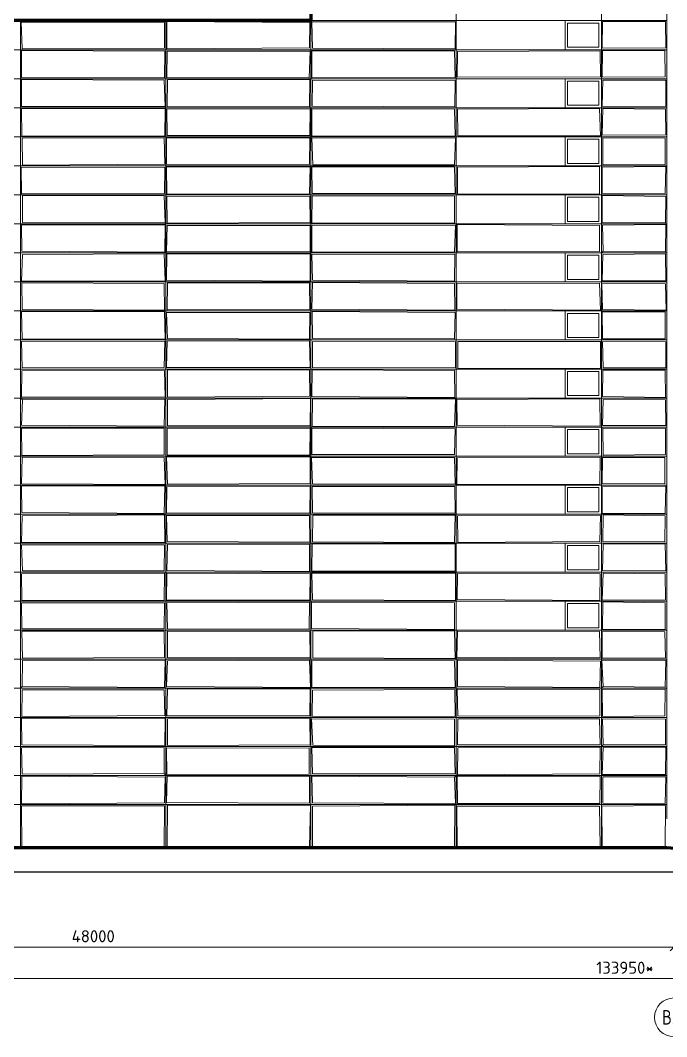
# Model space of a CAD drawing. Extents: x -50000 to 1632000, y -47600 to 308800.
# Drawn here: x 1357787 to 1384500, y 213200 to 255213 of the extents above; entities that cross this region are included whole.
import ezdxf
from ezdxf.enums import TextEntityAlignment as Align

# ---------------------------------------------------------------- set-up
doc = ezdxf.new("R2010")
doc.units = 0
doc.header["$MEASUREMENT"] = 0
doc.layers.get('Defpoints').update_dxf_attribs({"color": 6})
doc.layers.add('1', color=7, linetype='Continuous')
doc.styles.get("Standard").update_dxf_attribs({"font": 'isocpeur.ttf'})
doc.dimstyles.get("Standard").update_dxf_attribs({"dimscale": 200, "dimtxt": 2.5, "dimasz": 1.5, "dimexe": 1.5, "dimexo": 5, "dimgap": 1, "dimtad": 1, "dimtoh": 1, "dimdec": 0, "dimrnd": 10, "dimzin": 0, "dimtxsty": 'Standard', "dimblk": 'OBLIQUE', "dimcen": 1, "dimdle": 1.5, "dimclrd": 256, "dimclre": 256, "dimclrt": 256, "dimadec": 0, "dimazin": 0, "dimtfac": 1, "dimtdec": 0, "dimtix": 1, "dimtmove": 0, "dimatfit": 3, "dimldrblk": 'NONE', "dimfxl": 1, "dimtolj": 1, "dimtzin": 0, "dimlwd": 18, "dimlwe": 18, "dimarcsym": 1})

# ---------------------------------------------------------------- blocks, each defined once
blk = doc.blocks.new('_Oblique')
at = {"color": 0, "linetype": 'ByBlock', "lineweight": -2}
blk.add_line((-0.5, -0.5), (0.5, 0.5), dxfattribs=at)
blk = doc.blocks.new('*D38')
at = {"layer": '1', "linetype": 'Continuous', "lineweight": 18, "transparency": 16777216}
blk.add_line((1315500, 215600), (1450050, 215600), dxfattribs=at)
at = {"layer": 'Defpoints', "color": 0, "linetype": 'Continuous', "transparency": 16777216}
for p in [(1315800, 220000), (1449750, 220000), (1449750, 215600)]:
    blk.add_point(p, dxfattribs=at)
at = {"layer": '1', "linetype": 'Continuous', "lineweight": 18, "transparency": 16777216, "xscale": 300, "yscale": 300, "zscale": 300, "rotation": 180}
blk.add_blockref('_Oblique', (1315800, 215600), dxfattribs=at)
at = {"layer": '1', "linetype": 'Continuous', "lineweight": 18, "transparency": 16777216, "xscale": 300, "yscale": 300, "zscale": 300}
blk.add_blockref('_Oblique', (1449750, 215600), dxfattribs=at)
at = {"layer": '1', "linetype": 'Continuous', "lineweight": 18, "transparency": 16777216, "insert": (1382775, 216050), "char_height": 500, "attachment_point": 5}
blk.add_mtext('\\A1;133950*', dxfattribs=at)
blk = doc.blocks.new('_None')
blk = doc.blocks.new('*D36')
at = {"layer": '1', "linetype": 'Continuous', "lineweight": 18, "transparency": 16777216}
blk.add_line((1384500, 216900), (1450050, 216900), dxfattribs=at)
at = {"layer": 'Defpoints', "color": 0, "linetype": 'Continuous', "transparency": 16777216}
for p in [(1384800, 220000), (1449750, 220000), (1449750, 216900)]:
    blk.add_point(p, dxfattribs=at)
at = {"layer": '1', "linetype": 'Continuous', "lineweight": 18, "transparency": 16777216, "xscale": 300, "yscale": 300, "zscale": 300, "rotation": 180}
blk.add_blockref('_Oblique', (1384800, 216900), dxfattribs=at)
at = {"layer": '1', "linetype": 'Continuous', "lineweight": 18, "transparency": 16777216, "xscale": 300, "yscale": 300, "zscale": 300}
blk.add_blockref('_Oblique', (1449750, 216900), dxfattribs=at)
at = {"layer": '1', "linetype": 'Continuous', "lineweight": 18, "transparency": 16777216, "insert": (1417275, 217350), "char_height": 500, "attachment_point": 5}
blk.add_mtext('\\A1;64950*', dxfattribs=at)
blk = doc.blocks.new('*D39')
at = {"layer": '1', "linetype": 'Continuous', "lineweight": 18, "transparency": 16777216}
blk.add_line((1336500, 216900), (1385100, 216900), dxfattribs=at)
at = {"layer": 'Defpoints', "color": 0, "linetype": 'Continuous', "transparency": 16777216}
for p in [(1336800, 220000), (1384800, 220000), (1384800, 216900)]:
    blk.add_point(p, dxfattribs=at)
at = {"layer": '1', "linetype": 'Continuous', "lineweight": 18, "transparency": 16777216, "xscale": 300, "yscale": 300, "zscale": 300, "rotation": 180}
blk.add_blockref('_Oblique', (1336800, 216900), dxfattribs=at)
at = {"layer": '1', "linetype": 'Continuous', "lineweight": 18, "transparency": 16777216, "xscale": 300, "yscale": 300, "zscale": 300}
blk.add_blockref('_Oblique', (1384800, 216900), dxfattribs=at)
at = {"layer": '1', "linetype": 'Continuous', "lineweight": 18, "transparency": 16777216, "insert": (1360800, 217350), "char_height": 500, "attachment_point": 5}
blk.add_mtext('\\A1;48000', dxfattribs=at)

msp = doc.modelspace()

# ---------------------------------------------------------------- linework, layer by layer
at = {"layer": '1', "color": 8, "linetype": 'Continuous', "lineweight": 13}
for p, q in [((1375800, 276200), (1375800, 221000)), ((1384500, 222200), (1384500, 258800)), ((1381800, 256400), (1381800, 255200)), ((1357800, 255200), (1357800, 221000)), ((1363800, 221000), (1363800, 255200)), ((1369800, 221000), (1369800, 255200)), ((1380300, 255200), (1369800, 255200)), ((1384500, 255200), (1381800, 255200)), ((1380300, 254000), (1315800, 254000)), ((1384500, 254000), (1381800, 254000)), ((1381800, 254000), (1381800, 252800)), ((1380300, 252800), (1315800, 252800)), ((1384500, 252800), (1381800, 252800)), ((1380300, 251600), (1315800, 251600)), ((1384500, 251600), (1381800, 251600)), ((1381800, 251600), (1381800, 250400)), ((1380300, 250400), (1315800, 250400)), ((1384500, 250400), (1381800, 250400)), ((1380300, 249200), (1315800, 249200)), ((1384500, 249200), (1381800, 249200)), ((1381800, 249200), (1381800, 248000)), ((1380300, 248000), (1315800, 248000)), ((1384500, 248000), (1381800, 248000)), ((1380300, 246800), (1315800, 246800)), ((1384500, 246800), (1381800, 246800)), ((1381800, 246800), (1381800, 245600)), ((1315800, 245600), (1380300, 245600)), ((1384500, 245600), (1381800, 245600)), ((1380300, 244400), (1315800, 244400)), ((1384500, 244400), (1381800, 244400)), ((1381800, 244400), (1381800, 243200)), ((1380300, 243200), (1315800, 243200)), ((1384500, 243200), (1381800, 243200)), ((1380300, 242000), (1315800, 242000)), ((1384500, 242000), (1381800, 242000)), ((1381800, 242000), (1381800, 240800)), ((1380300, 240800), (1315800, 240800)), ((1384500, 240800), (1381800, 240800)), ((1380300, 239600), (1315800, 239600)), ((1384500, 239600), (1381800, 239600)), ((1381800, 239600), (1381800, 238400)), ((1380300, 238400), (1315800, 238400)), ((1384500, 238400), (1381800, 238400)), ((1380300, 237200), (1315800, 237200)), ((1381800, 237200), (1381800, 236000)), ((1381800, 237200), (1384500, 237200)), ((1380300, 236000), (1315800, 236000)), ((1384500, 236000), (1381800, 236000)), ((1380300, 234800), (1315800, 234800)), ((1381800, 233600), (1381800, 234800)), ((1384500, 234800), (1381800, 234800)), ((1380300, 233600), (1315800, 233600)), ((1384500, 233600), (1381800, 233600)), ((1380300, 232400), (1315800, 232400)), ((1381800, 231200), (1381800, 232400)), ((1384500, 232400), (1381800, 232400)), ((1380300, 231200), (1315800, 231200)), ((1384500, 231200), (1381800, 231200)), ((1380300, 230000), (1315800, 230000)), ((1381800, 221000), (1381800, 230000)), ((1384500, 230000), (1381800, 230000)), ((1384500, 228800), (1315800, 228800)), ((1384500, 227600), (1330800, 227600)), ((1384500, 226400), (1330800, 226400)), ((1384500, 225200), (1330800, 225200)), ((1384500, 224000), (1330800, 224000)), ((1384500, 222800), (1330800, 222800)), ((1315800, 221000), (1381800, 221000))]:
    msp.add_line(p, q, dxfattribs=at)
at = {"layer": '1', "color": 8, "linetype": 'Continuous', "lineweight": 9}
for p, q in [((1357827.9, 255143.3), (1363746.9, 255127.2)), ((1357861.1, 254032.6), (1357827.9, 255143.3)), ((1363739.7, 254064.3), (1363746.9, 255127.2)), ((1363838.6, 255159.8), (1369756.9, 255126.9)), ((1363841.6, 254034.4), (1363838.6, 255159.8)), ((1369731.7, 254071.2), (1369756.9, 255126.9)), ((1369828.8, 255149.5), (1375766.7, 255150.2)), ((1369860.8, 254056.9), (1369828.8, 255149.5)), ((1375757.9, 254035.6), (1375766.7, 255150.2)), ((1381831.3, 254060.2), (1381844.3, 255160.4)), ((1381844.3, 255160.4), (1384447.3, 255168.7)), ((1384463.2, 254074.1), (1384447.3, 255168.7)), ((1357839.2, 253972.4), (1363762.4, 253936.9)), ((1357841.2, 252850), (1357839.2, 253972.4)), ((1357861.1, 254032.6), (1363739.7, 254064.3)), ((1363742, 252841.9), (1363762.4, 253936.9)), ((1363841.6, 254034.4), (1369731.7, 254071.2)), ((1363848.9, 252850.8), (1363862.3, 253933.5)), ((1363862.3, 253933.5), (1369765.8, 253937.8)), ((1369725.5, 252830.8), (1369765.8, 253937.8)), ((1369832.7, 253946.6), (1375731.3, 253946.5)), ((1369839.5, 252835.7), (1369832.7, 253946.6)), ((1369860.8, 254056.9), (1375757.9, 254035.6)), ((1375757.1, 252848.6), (1375731.3, 253946.5)), ((1375840.5, 252869.2), (1375856.9, 253928.6)), ((1375856.9, 253928.6), (1381756.6, 253949.7)), ((1381771.2, 252871.7), (1381756.6, 253949.7)), ((1381831.3, 254060.2), (1384463.2, 254074.1)), ((1381832.7, 252868.4), (1381854, 253961.2)), ((1381854, 253961.2), (1384429.6, 253971.1)), ((1384437.6, 252871.2), (1384429.6, 253971.1)), ((1357834.8, 251656.6), (1357842.2, 252762.8)), ((1357841.2, 252850), (1363742, 252841.9)), ((1357842.2, 252762.8), (1363731.6, 252740.3)), ((1363771.4, 251644.9), (1363731.6, 252740.3)), ((1363848.9, 252850.8), (1369725.5, 252830.8)), ((1363858.6, 251653.6), (1363873.9, 252759.2)), ((1363873.9, 252759.2), (1369754.9, 252767.9)), ((1369740.7, 251637.8), (1369754.9, 252767.9)), ((1369839.5, 252835.7), (1375757.1, 252848.6)), ((1369844.7, 251668.3), (1369860.9, 252733.9)), ((1369860.9, 252733.9), (1375752.9, 252725.7)), ((1375747.2, 251637.3), (1375752.9, 252725.7)), ((1375840.5, 252869.2), (1381771.2, 252871.7)), ((1381828.1, 251659.8), (1381858.2, 252742)), ((1381832.7, 252868.4), (1384437.6, 252871.2)), ((1381858.2, 252742), (1384463.8, 252743.1)), ((1384463.2, 251652.8), (1384463.8, 252743.1)), ((1369844.7, 251668.3), (1375747.2, 251637.3)), ((1357834.8, 251656.6), (1363771.4, 251644.9)), ((1357842.1, 251549.3), (1363770.7, 251564.9)), ((1357853.4, 250426.4), (1357842.1, 251549.3)), ((1363753.8, 250433.5), (1363770.7, 251564.9)), ((1363840.9, 251538.6), (1369760.9, 251555.6)), ((1363850.6, 250449.2), (1363840.9, 251538.6)), ((1363858.6, 251653.6), (1369740.7, 251637.8)), ((1369755.9, 250446.5), (1369760.9, 251555.6)), ((1369840.4, 250425.1), (1369841, 251560.8)), ((1369841, 251560.8), (1375737.4, 251541)), ((1375753.9, 250439.1), (1375737.4, 251541)), ((1375859.8, 251544.3), (1381728.1, 251566.9)), ((1375868.4, 250438.9), (1375859.8, 251544.3)), ((1381765.7, 250436.8), (1381728.1, 251566.9)), ((1381828.1, 251659.8), (1384463.2, 251652.8)), ((1381835.4, 250464), (1381858.2, 251574.9)), ((1381858.2, 251574.9), (1384450, 251547.1)), ((1384458.9, 250473.2), (1384450, 251547.1)), ((1357853.4, 250426.4), (1363753.8, 250433.5)), ((1363850.6, 250449.2), (1369755.9, 250446.5)), ((1369840.4, 250425.1), (1375753.9, 250439.1)), ((1375868.4, 250438.9), (1381765.7, 250436.8)), ((1381835.4, 250464), (1384458.9, 250473.2)), ((1357859.4, 250341.7), (1363731.4, 250358.3)), ((1357873.9, 249228.5), (1357859.4, 250341.7)), ((1363755.8, 249262.5), (1363731.4, 250358.3)), ((1363827.8, 250361), (1369757.6, 250357.7)), ((1363833.1, 249271.4), (1363827.8, 250361)), ((1369732.5, 249257.1), (1369757.6, 250357.7)), ((1369833.1, 250354.9), (1375771.4, 250344.7)), ((1369874.6, 249241.9), (1369833.1, 250354.9)), ((1375730, 249243.3), (1375771.4, 250344.7)), ((1381859.8, 249246.4), (1381860.4, 250353.4)), ((1381860.4, 250353.4), (1384442.9, 250342.7)), ((1384439, 249250.3), (1384442.9, 250342.7)), ((1357873.9, 249228.5), (1363755.8, 249262.5)), ((1363833.1, 249271.4), (1369732.5, 249257.1)), ((1363833.6, 249154.1), (1369767.3, 249151.9)), ((1363848.6, 248026.8), (1363833.6, 249154.1)), ((1369732.9, 248037.8), (1369767.3, 249151.9)), ((1369829.1, 249156.1), (1375734.2, 249157.4)), ((1369843.9, 248060.5), (1369829.1, 249156.1)), ((1369874.6, 249241.9), (1375730, 249243.3)), ((1375761.9, 248051), (1375734.2, 249157.4)), ((1375851, 248046.1), (1375859.1, 249148.8)), ((1375859.1, 249148.8), (1381729.2, 249169.4)), ((1381726.8, 248031.2), (1381729.2, 249169.4)), ((1381831.4, 248072.5), (1381836.4, 249146.3)), ((1381836.4, 249146.3), (1384460.5, 249170)), ((1381859.8, 249246.4), (1384439, 249250.3)), ((1384439.9, 248050.4), (1384460.5, 249170)), ((1357828.3, 249138), (1363765.5, 249131.2)), ((1357832.8, 248035.9), (1357828.3, 249138)), ((1363748.5, 248055.2), (1363765.5, 249131.2)), ((1357832.8, 248035.9), (1363748.5, 248055.2)), ((1357871.8, 246861.3), (1357872.3, 247968.9)), ((1357872.3, 247968.9), (1363734.4, 247952.1)), ((1363767.7, 246843), (1363734.4, 247952.1)), ((1363839, 247933.5), (1369752.1, 247938.1)), ((1363858.8, 246828.3), (1363839, 247933.5)), ((1363848.6, 248026.8), (1369732.9, 248037.8)), ((1369769.9, 246854), (1369752.1, 247938.1)), ((1369840.5, 246828.3), (1369842.8, 247964.2)), ((1369842.8, 247964.2), (1375731.7, 247938.9)), ((1369843.9, 248060.5), (1375761.9, 248051)), ((1375728.7, 246835.2), (1375731.7, 247938.9)), ((1375851, 248046.1), (1381726.8, 248031.2)), ((1381828.9, 247972), (1384461.1, 247925.5)), ((1381839.5, 246857.9), (1381828.9, 247972)), ((1381831.4, 248072.5), (1384439.9, 248050.4)), ((1384444.8, 246847.4), (1384461.1, 247925.5)), ((1357829.8, 246760.6), (1363767.8, 246752.9)), ((1357845.3, 245669.4), (1357829.8, 246760.6)), ((1357871.8, 246861.3), (1363767.7, 246843)), ((1363756.1, 245627.9), (1363767.8, 246752.9)), ((1363827.3, 245649.8), (1363851.2, 246726.8)), ((1363851.2, 246726.8), (1369759.1, 246731.4)), ((1363858.8, 246828.3), (1369769.9, 246854)), ((1369766.3, 245653.2), (1369759.1, 246731.4)), ((1369830.2, 245629.8), (1369833.9, 246735.9)), ((1369833.9, 246735.9), (1375769.4, 246742.4)), ((1369840.5, 246828.3), (1375728.7, 246835.2)), ((1375731.8, 245644.3), (1375769.4, 246742.4)), ((1375846.4, 245641), (1375847.6, 246771.5)), ((1375847.6, 246771.5), (1381725.1, 246733.8)), ((1381725.7, 245650.4), (1381725.1, 246733.8)), ((1381839.5, 246857.9), (1384444.8, 246847.4)), ((1381854.5, 246745.4), (1384460.5, 246772)), ((1381871.1, 245671.8), (1381854.5, 246745.4)), ((1384448, 245645.6), (1384460.5, 246772)), ((1357829.7, 244436.3), (1357870.2, 245532)), ((1357845.3, 245669.4), (1363756.1, 245627.9)), ((1357870.2, 245532), (1363728.3, 245566.1)), ((1363774.5, 244445.9), (1363728.3, 245566.1)), ((1363827.3, 245649.8), (1369766.3, 245653.2)), ((1363828.3, 244472.8), (1363845.8, 245561.6)), ((1363845.8, 245561.6), (1369760.7, 245556)), ((1369760.9, 244435.6), (1369760.7, 245556)), ((1369830.2, 245629.8), (1375731.8, 245644.3)), ((1369833.9, 245537.4), (1375745.5, 245548.2)), ((1369862.4, 244466), (1369833.9, 245537.4)), ((1375730.3, 244437.2), (1375745.5, 245548.2)), ((1375846.4, 245641), (1381725.7, 245650.4)), ((1381800, 245600), (1381871.1, 245671.8)), ((1381839.3, 244444.2), (1381865.8, 245527.1)), ((1381865.8, 245527.1), (1384446.9, 245559.4)), ((1381871.1, 245671.8), (1384448, 245645.6)), ((1384465.3, 244444.4), (1384446.9, 245559.4)), ((1357829.7, 244436.3), (1363774.5, 244445.9)), ((1357852.2, 244366.7), (1363734.9, 244339.8)), ((1357863.3, 243265.5), (1357852.2, 244366.7)), ((1363751.1, 243232.8), (1363734.9, 244339.8)), ((1363828.3, 244472.8), (1369760.9, 244435.6)), ((1363853.9, 243244.8), (1363874.3, 244361.5)), ((1363874.3, 244361.5), (1369741.3, 244364.1)), ((1369752, 243265.2), (1369741.3, 244364.1)), ((1369830.3, 243268.6), (1369859.8, 244370.3)), ((1369859.8, 244370.3), (1375736.8, 244333.2)), ((1369862.4, 244466), (1375730.3, 244437.2)), ((1375741.4, 243228.4), (1375736.8, 244333.2)), ((1375825.7, 243271.5), (1375833.3, 244339.4)), ((1375833.3, 244339.4), (1381727.5, 244352.6)), ((1381771.6, 243227.9), (1381727.5, 244352.6)), ((1381826.5, 244336.2), (1384446, 244325.5)), ((1381841.2, 243261.6), (1381826.5, 244336.2)), ((1381839.3, 244444.2), (1384465.3, 244444.4)), ((1384472.5, 243226.4), (1384446, 244325.5)), ((1357863.3, 243265.5), (1363751.1, 243232.8)), ((1363853.9, 243244.8), (1369752, 243265.2)), ((1369830.3, 243268.6), (1375741.4, 243228.4)), ((1375825.7, 243271.5), (1381771.6, 243227.9)), ((1381841.2, 243261.6), (1384472.5, 243226.4)), ((1357838.1, 243163), (1363738.9, 243173.2)), ((1357868.7, 242039.8), (1357838.1, 243163)), ((1363767.2, 242028), (1363738.9, 243173.2)), ((1363828.1, 243135.9), (1369755.2, 243139.7)), ((1363870.7, 242064.7), (1363828.1, 243135.9)), ((1369732.1, 242037.2), (1369755.2, 243139.7)), ((1369842.9, 243170.2), (1375756.1, 243134)), ((1369866.9, 242062.3), (1369842.9, 243170.2)), ((1375735.5, 242042.9), (1375756.1, 243134)), ((1381827.5, 243169.3), (1384444.2, 243161.5)), ((1381845.5, 242052.5), (1381827.5, 243169.3)), ((1384433.4, 242046.6), (1384444.2, 243161.5)), ((1357868.7, 242039.8), (1363767.2, 242028)), ((1363870.7, 242064.7), (1369732.1, 242037.2)), ((1369866.9, 242062.3), (1375735.5, 242042.9)), ((1381845.5, 242052.5), (1384433.4, 242046.6)), ((1357837, 241931.4), (1363758.1, 241957.2)), ((1357866.2, 240845.1), (1357837, 241931.4)), ((1363736.4, 240867.4), (1363758.1, 241957.2)), ((1363828.7, 240861.1), (1363849.7, 241953.7)), ((1363849.7, 241953.7), (1369734.8, 241968.3)), ((1369768.3, 240857.8), (1369734.8, 241968.3)), ((1369862.4, 240855), (1369865.6, 241932.4)), ((1369865.6, 241932.4), (1375769.1, 241927.8)), ((1375768.3, 240864), (1375769.1, 241927.8)), ((1375864.4, 241936.7), (1381762.2, 241941.7)), ((1375866, 240825.4), (1375864.4, 241936.7)), ((1381765.2, 240835.6), (1381762.2, 241941.7)), ((1381850.9, 241935), (1384462.8, 241928.3)), ((1381869.4, 240853.8), (1381850.9, 241935)), ((1384465, 240841.5), (1384462.8, 241928.3)), ((1357847.1, 240726.6), (1363740.1, 240742.5)), ((1357866.2, 240845.1), (1363736.4, 240867.4)), ((1363768.4, 239652.8), (1363740.1, 240742.5)), ((1363828.7, 240861.1), (1369768.3, 240857.8)), ((1363864.6, 239640.1), (1363871.1, 240771.7)), ((1363871.1, 240771.7), (1369735.1, 240758.2)), ((1369746.8, 239671.8), (1369735.1, 240758.2)), ((1369838.6, 239667.5), (1369848.4, 240760.3)), ((1369848.4, 240760.3), (1375730.9, 240739)), ((1369862.4, 240855), (1375768.3, 240864)), ((1375749.2, 239626.9), (1375730.9, 240739)), ((1375866, 240825.4), (1381765.2, 240835.6)), ((1381853.4, 239669.3), (1381864.3, 240755.7)), ((1381864.3, 240755.7), (1384436, 240748.6)), ((1381869.4, 240853.8), (1384465, 240841.5)), ((1384449.5, 239626.7), (1384436, 240748.6)), ((1357838, 239640.1), (1357847.1, 240726.6)), ((1357800, 239600), (1357874.7, 239529.3)), ((1357836.1, 238473.2), (1357874.7, 239529.3)), ((1357838, 239640.1), (1363768.4, 239652.8)), ((1357874.7, 239529.3), (1363763, 239552.4)), ((1363736.1, 238443.2), (1363763, 239552.4)), ((1363864.6, 239640.1), (1369746.8, 239671.8)), ((1363868, 238445.1), (1363872.3, 239540.9)), ((1363872.3, 239540.9), (1369773.9, 239573.9)), ((1369767.9, 238445), (1369773.9, 239573.9)), ((1369838.6, 239667.5), (1375749.2, 239626.9)), ((1369851, 238428.9), (1369868.1, 239563.8)), ((1369868.1, 239563.8), (1375773.5, 239546.5)), ((1375727.1, 238432.3), (1375773.5, 239546.5)), ((1375829.8, 239542), (1381742.5, 239570.5)), ((1375844.2, 238472.6), (1375829.8, 239542)), ((1381756.1, 238443), (1381742.5, 239570.5)), ((1381850, 238471), (1381870.1, 239536.6)), ((1381853.4, 239669.3), (1384449.5, 239626.7)), ((1381870.1, 239536.6), (1384445.9, 239526.2)), ((1384463.4, 238467.1), (1384445.9, 239526.2)), ((1357831.6, 238354.3), (1363727.1, 238356.5)), ((1357844.3, 237226.3), (1357831.6, 238354.3)), ((1357836.1, 238473.2), (1363736.1, 238443.2)), ((1363727.4, 237250.5), (1363727.1, 238356.5)), ((1363857, 238341.1), (1369766.7, 238360.6)), ((1363861.3, 237231.8), (1363857, 238341.1)), ((1363868, 238445.1), (1369767.9, 238445)), ((1369746.8, 237243.7), (1369766.7, 238360.6)), ((1369834.2, 237269.9), (1369835.9, 238355.6)), ((1369835.9, 238355.6), (1375759.8, 238329.9)), ((1369851, 238428.9), (1375727.1, 238432.3)), ((1375730.2, 237266.7), (1375759.8, 238329.9)), ((1375844.2, 238472.6), (1381756.1, 238443)), ((1381850, 238471), (1384463.4, 238467.1)), ((1381856, 238359.1), (1384453.2, 238344.7)), ((1381869.5, 237240.4), (1381856, 238359.1)), ((1384457.4, 237262.2), (1384453.2, 238344.7)), ((1357830.6, 236046.9), (1357866.6, 237156.5)), ((1357844.3, 237226.3), (1363727.4, 237250.5)), ((1357866.6, 237156.5), (1363725.3, 237135.5)), ((1363773.6, 236025.8), (1363725.3, 237135.5)), ((1363830.2, 237163.6), (1369768, 237174)), ((1363865.5, 236043.9), (1363830.2, 237163.6)), ((1363861.3, 237231.8), (1369746.8, 237243.7)), ((1369771.5, 236061.1), (1369768, 237174)), ((1369825.9, 237144.7), (1375725.9, 237143.3)), ((1369857.2, 236053.9), (1369825.9, 237144.7)), ((1369834.2, 237269.9), (1375730.2, 237266.7)), ((1375764.7, 236045.3), (1375725.9, 237143.3)), ((1375832.3, 236033.2), (1375839.7, 237129)), ((1375839.7, 237129), (1381754.6, 237152.1)), ((1381732.1, 236032.2), (1381754.6, 237152.1)), ((1381847.6, 237144.4), (1381840.3, 236073.1)), ((1381847.6, 237144.4), (1384429, 237145.5)), ((1381869.5, 237240.4), (1384457.4, 237262.2)), ((1384425.9, 236055.4), (1384429, 237145.5)), ((1357830.6, 236046.9), (1363773.6, 236025.8)), ((1357841.9, 235950.9), (1363757.9, 235964.1)), ((1357853.9, 234867), (1357841.9, 235950.9)), ((1363730.3, 234833.3), (1363757.9, 235964.1)), ((1363828.7, 234859.2), (1363837.6, 235926.6)), ((1363837.6, 235926.6), (1369761.1, 235937.3)), ((1363865.5, 236043.9), (1369771.5, 236061.1)), ((1369757.4, 234845.9), (1369761.1, 235937.3)), ((1369842.7, 235941.1), (1375738.1, 235938.7)), ((1369867.3, 234855), (1369842.7, 235941.1)), ((1369857.2, 236053.9), (1375764.7, 236045.3)), ((1375760.7, 234840), (1375738.1, 235938.7)), ((1375832.3, 236033.2), (1381732.1, 236032.2)), ((1381834.8, 234830.4), (1381837, 235934.1)), ((1381837, 235934.1), (1384462.6, 235949.9)), ((1381840.3, 236073.1), (1384425.9, 236055.4)), ((1384444.6, 234843.4), (1384462.6, 235949.9)), ((1357853.9, 234867), (1363730.3, 234833.3)), ((1363828.7, 234859.2), (1369757.4, 234845.9)), ((1369867.3, 234855), (1375760.7, 234840)), ((1357840.2, 233634.2), (1357862.2, 234733.1)), ((1357862.2, 234733.1), (1363749.1, 234771.7)), ((1363753.5, 233627.5), (1363749.1, 234771.7)), ((1363828, 234750.4), (1369742.8, 234742.2)), ((1363849.5, 233672.5), (1363828, 234750.4)), ((1369747.2, 233642.9), (1369742.8, 234742.2)), ((1369861.7, 233654.8), (1369872.4, 234761.7)), ((1369872.4, 234761.7), (1375753.3, 234757.3)), ((1375725.7, 233630.4), (1375753.3, 234757.3)), ((1375851.8, 234731.8), (1381764.1, 234742.7)), ((1375870.1, 233628.3), (1375851.8, 234731.8)), ((1381734.7, 233667.3), (1381764.1, 234742.7)), ((1381834.8, 234830.4), (1384444.6, 234843.4)), ((1381864.8, 233671.5), (1381869.1, 234770.2)), ((1381869.1, 234770.2), (1384441, 234726.2)), ((1384427.4, 233656.2), (1384441, 234726.2)), ((1357840.2, 233634.2), (1363753.5, 233627.5)), ((1363849.5, 233672.5), (1369747.2, 233642.9)), ((1369861.7, 233654.8), (1375725.7, 233630.4)), ((1375870.1, 233628.3), (1381734.7, 233667.3)), ((1381864.8, 233671.5), (1384427.4, 233656.2)), ((1357838.4, 233526.2), (1363749.9, 233528.3)), ((1357874, 232449.9), (1357838.4, 233526.2)), ((1363732.2, 232456.8), (1363749.9, 233528.3)), ((1363847.8, 232470.6), (1363864.9, 233550.9)), ((1363864.9, 233550.9), (1369737.3, 233563)), ((1369737.1, 232426.9), (1369737.3, 233563)), ((1369830.7, 232449.2), (1369845.4, 233569.3)), ((1369845.4, 233569.3), (1375756.7, 233572.3)), ((1375756.3, 232439.3), (1375756.7, 233572.3)), ((1381850.9, 232468.5), (1381868.8, 233559.7)), ((1381868.8, 233559.7), (1384434.6, 233569)), ((1384462.3, 232461.1), (1384434.6, 233569)), ((1357832.1, 232330.1), (1363751.7, 232361)), ((1357874, 232449.9), (1363732.2, 232456.8)), ((1363738, 231227.4), (1363751.7, 232361)), ((1363825.5, 231240.8), (1363837.6, 232361.7)), ((1363837.6, 232361.7), (1369766, 232330)), ((1363847.8, 232470.6), (1369737.1, 232426.9)), ((1369830.7, 232449.2), (1375756.3, 232439.3)), ((1369835.8, 232359.3), (1375768.4, 232360.2)), ((1369865.8, 231259.1), (1369835.8, 232359.3)), ((1375769.8, 231234.3), (1375768.4, 232360.2)), ((1375846.5, 231274.7), (1375858.4, 232342.4)), ((1375858.4, 232342.4), (1381745.4, 232339)), ((1381743.9, 231235.5), (1381745.4, 232339)), ((1381834.4, 231249.7), (1381870.4, 232355)), ((1381850.9, 232468.5), (1384462.3, 232461.1)), ((1381870.4, 232355), (1384444, 232336.8)), ((1384452.2, 231255.1), (1384444, 232336.8)), ((1357851.9, 231235.7), (1357832.1, 232330.1)), ((1369757.1, 231244.2), (1369766, 232330)), ((1357837.5, 231130.5), (1363746.2, 231136.5)), ((1357847.6, 230062.5), (1357837.5, 231130.5)), ((1357851.9, 231235.7), (1363738, 231227.4)), ((1363725.4, 230057.1), (1363746.2, 231136.5)), ((1363825.5, 231240.8), (1369757.1, 231244.2)), ((1363843.7, 231128), (1369744.8, 231164.9)), ((1363874, 230065.3), (1363843.7, 231128)), ((1369725.1, 230050.2), (1369744.8, 231164.9)), ((1369826.3, 231164.7), (1375734.9, 231140.3)), ((1369827.3, 230073.5), (1369826.3, 231164.7)), ((1369865.8, 231259.1), (1375769.8, 231234.3)), ((1375735.8, 230028.6), (1375734.9, 231140.3)), ((1375846.5, 231274.7), (1381743.9, 231235.5)), ((1381834.4, 231249.7), (1384452.2, 231255.1)), ((1381843.2, 230044.4), (1381867.3, 231172.6)), ((1381867.3, 231172.6), (1384438.5, 231131.2)), ((1384442.2, 230034.7), (1384438.5, 231131.2)), ((1357844, 229963.6), (1363731.4, 229962.8)), ((1357872.1, 228841.2), (1357844, 229963.6)), ((1357847.6, 230062.5), (1363725.4, 230057.1)), ((1363746.5, 228874.2), (1363731.4, 229962.8)), ((1363863.9, 228865.4), (1363871.3, 229963)), ((1363871.3, 229963), (1369755.4, 229955.3)), ((1363874, 230065.3), (1369725.1, 230050.2)), ((1369771.1, 228856.9), (1369755.4, 229955.3)), ((1369827.3, 230073.5), (1375735.8, 230028.6)), ((1369870.9, 229963.1), (1375729.7, 229972.4)), ((1369873.9, 228861.5), (1369870.9, 229963.1)), ((1375758.5, 228829.1), (1375729.7, 229972.4)), ((1375826.9, 228864.5), (1375853, 229963.9)), ((1375853, 229963.9), (1381727.8, 229945.2)), ((1381748.7, 228863.6), (1381727.8, 229945.2)), ((1381836.1, 229952.7), (1384427.3, 229936.2)), ((1381836.9, 228840.6), (1381836.1, 229952.7)), ((1381843.2, 230044.4), (1384442.2, 230034.7)), ((1384455.6, 228855.5), (1384427.3, 229936.2)), ((1357869.8, 227673.3), (1357870.9, 228746)), ((1357870.9, 228746), (1363768.8, 228762.7)), ((1357872.1, 228841.2), (1363746.5, 228874.2)), ((1363739.5, 227628.7), (1363768.8, 228762.7)), ((1363834.9, 227674.4), (1363869.6, 228742.1)), ((1363863.9, 228865.4), (1369771.1, 228856.9)), ((1363869.6, 228742.1), (1369743.1, 228757.5)), ((1369773.1, 227640.2), (1369743.1, 228757.5)), ((1369837.5, 228754.4), (1375737.5, 228741.5)), ((1369840.3, 227635.2), (1369837.5, 228754.4)), ((1369873.9, 228861.5), (1375758.5, 228829.1)), ((1375755.2, 227648.1), (1375737.5, 228741.5)), ((1375826.9, 228864.5), (1381748.7, 228863.6)), ((1375852.4, 227673.3), (1375858.4, 228767.6)), ((1375858.4, 228767.6), (1381760.1, 228726.2)), ((1381734.3, 227637.6), (1381760.1, 228726.2)), ((1381826.4, 228763.5), (1384459.5, 228748.9)), ((1381869.4, 227672.2), (1381826.4, 228763.5)), ((1381836.9, 228840.6), (1384455.6, 228855.5)), ((1384433.4, 227647.1), (1384459.5, 228748.9)), ((1357800, 227600), (1357869.8, 227673.3)), ((1357855.3, 226428.4), (1357863, 227538.7)), ((1357863, 227538.7), (1363727.7, 227540.4)), ((1357869.8, 227673.3), (1363739.5, 227628.7)), ((1363759.1, 226472.3), (1363727.7, 227540.4)), ((1363834.9, 227674.4), (1369773.1, 227640.2)), ((1363847.6, 226469.5), (1363871.3, 227574.3)), ((1363871.3, 227574.3), (1369768.5, 227561.6)), ((1369753.8, 226466.3), (1369768.5, 227561.6)), ((1369840.3, 227635.2), (1375755.2, 227648.1)), ((1369854.1, 226454.6), (1369867.5, 227528.7)), ((1369867.5, 227528.7), (1375746.3, 227545.6)), ((1375758.5, 226439.3), (1375746.3, 227545.6)), ((1375843.3, 227568.7), (1381736, 227549.3)), ((1375871.4, 226448.1), (1375843.3, 227568.7)), ((1375852.4, 227673.3), (1381734.3, 227637.6)), ((1381736.7, 226466.1), (1381736, 227549.3)), ((1381800, 227600), (1381869.4, 227672.2)), ((1381840.1, 227551.1), (1384442.4, 227570.3)), ((1381842.6, 226436.1), (1381840.1, 227551.1)), ((1381869.4, 227672.2), (1384433.4, 227647.1)), ((1384430.1, 226458.1), (1384442.4, 227570.3)), ((1357855.3, 226428.4), (1363759.1, 226472.3)), ((1363847.6, 226469.5), (1369753.8, 226466.3)), ((1369854.1, 226454.6), (1375758.5, 226439.3)), ((1375871.4, 226448.1), (1381736.7, 226466.1)), ((1381842.6, 226436.1), (1384430.1, 226458.1)), ((1357840.9, 226365.4), (1363766.3, 226350.2)), ((1357854.4, 225257.6), (1357840.9, 226365.4)), ((1363755.7, 225241.9), (1363766.3, 226350.2)), ((1363870, 225236.8), (1363874.7, 226334.2)), ((1363874.7, 226334.2), (1369746.7, 226348.8)), ((1369770, 225264.2), (1369746.7, 226348.8)), ((1369827.5, 226336.3), (1375736.7, 226326.2)), ((1369870.6, 225249.4), (1369827.5, 226336.3)), ((1375732.6, 225229.3), (1375736.7, 226326.2)), ((1375853.1, 225257.4), (1375863.1, 226332.9)), ((1375863.1, 226332.9), (1381725.8, 226342.9)), ((1381746.8, 225266), (1381725.8, 226342.9)), ((1381844, 226341), (1384453.8, 226326.2)), ((1381873.9, 225268.9), (1381844, 226341)), ((1384447.6, 225259.1), (1384453.8, 226326.2)), ((1357854.4, 225257.6), (1363755.7, 225241.9)), ((1363870, 225236.8), (1369770, 225264.2)), ((1369870.6, 225249.4), (1375732.6, 225229.3)), ((1375853.1, 225257.4), (1381746.8, 225266)), ((1381800, 225200), (1381873.9, 225268.9)), ((1381873.9, 225268.9), (1384447.6, 225259.1)), ((1357842.3, 225133.1), (1363731.2, 225156.1)), ((1357869.7, 224058.1), (1357842.3, 225133.1)), ((1363731.1, 224074.7), (1363731.2, 225156.1)), ((1363831.5, 225129.6), (1369729.7, 225146.4)), ((1363843, 224036.8), (1363831.5, 225129.6)), ((1369726.1, 224052.2), (1369729.7, 225146.4)), ((1375735.4, 225159), (1369838.2, 225148.9)), ((1369838.2, 225148.9), (1369864.6, 224064.8)), ((1375757.1, 224067.2), (1375735.4, 225159)), ((1375858.2, 224027), (1375865.9, 225136.3)), ((1375865.9, 225136.3), (1381753.4, 225161.4)), ((1381732.9, 224063.4), (1381753.4, 225161.4)), ((1381832, 224036.5), (1381874.8, 225166.5)), ((1381874.8, 225166.5), (1384466.7, 225162.6)), ((1384455.9, 224040.4), (1384466.7, 225162.6)), ((1357833.4, 222826.1), (1357850.8, 223973.1)), ((1357850.8, 223973.1), (1363770.6, 223928.9)), ((1357869.7, 224058.1), (1363731.1, 224074.7)), ((1363800, 224000), (1363731.1, 224074.7)), ((1363834.5, 222875), (1363852.1, 223970.9)), ((1363843, 224036.8), (1369726.1, 224052.2)), ((1363852.1, 223970.9), (1369742, 223959.9)), ((1369738.8, 222857.3), (1369742, 223959.9)), ((1369832.7, 223961.9), (1375725.3, 223928.2)), ((1369862.9, 222871.3), (1369832.7, 223961.9)), ((1369864.6, 224064.8), (1375757.1, 224067.2)), ((1375800, 224000), (1375725.3, 223928.2)), ((1375845.2, 223962.3), (1381747.9, 223948.1)), ((1375856.8, 222838.9), (1375845.2, 223962.3)), ((1375858.2, 224027), (1381732.9, 224063.4)), ((1381737.7, 222832.4), (1381747.9, 223948.1)), ((1381832, 224036.5), (1384455.9, 224040.4)), ((1381854.9, 223945), (1384463.3, 223941.9)), ((1381866.5, 222853.5), (1381854.9, 223945)), ((1384433.1, 222834.3), (1384463.3, 223941.9)), ((1363751.4, 222866.9), (1363770.6, 223928.9)), ((1375768.8, 222834.2), (1375725.3, 223928.2)), ((1357833.4, 222826.1), (1363751.4, 222866.9)), ((1363834.5, 222875), (1369738.8, 222857.3)), ((1369862.9, 222871.3), (1375768.8, 222834.2)), ((1375856.8, 222838.9), (1381737.7, 222832.4)), ((1381866.5, 222853.5), (1384433.1, 222834.3))]:
    msp.add_line(p, q, dxfattribs=at)
at = {"layer": '1', "linetype": 'Continuous', "lineweight": 20}
for p, q in [((1380300, 255200), (1380300, 254000)), ((1381800, 255200), (1380300, 255200)), ((1380400, 254100), (1380400, 255100)), ((1380400, 255100), (1381700, 255100)), ((1381700, 255100), (1381700, 254100)), ((1381800, 255200), (1381800, 254000)), ((1381800, 254000), (1380300, 254000)), ((1381700, 254100), (1380400, 254100)), ((1380300, 251600), (1380300, 252800)), ((1381800, 252800), (1380300, 252800)), ((1380400, 251700), (1380400, 252700)), ((1380400, 252700), (1381700, 252700)), ((1381700, 252700), (1381700, 251700)), ((1381800, 251600), (1381800, 252800)), ((1381700, 251700), (1380400, 251700)), ((1381800, 251600), (1380300, 251600)), ((1380300, 250400), (1380300, 249200)), ((1381800, 250400), (1380300, 250400)), ((1381800, 250400), (1381800, 249200)), ((1380400, 249300), (1380400, 250300)), ((1380400, 250300), (1381700, 250300)), ((1381700, 250300), (1381700, 249300)), ((1381800, 249200), (1380300, 249200)), ((1381700, 249300), (1380400, 249300)), ((1380300, 246800), (1380300, 248000)), ((1381800, 248000), (1380300, 248000)), ((1380400, 246900), (1380400, 247900)), ((1380400, 247900), (1381700, 247900)), ((1381700, 247900), (1381700, 246900)), ((1381800, 246800), (1381800, 248000)), ((1381800, 246800), (1380300, 246800)), ((1381700, 246900), (1380400, 246900)), ((1380300, 245600), (1380300, 244400)), ((1381800, 245600), (1380300, 245600)), ((1380400, 244500), (1380400, 245500)), ((1380400, 245500), (1381700, 245500)), ((1381700, 245500), (1381700, 244500)), ((1381800, 245600), (1381800, 244400)), ((1381800, 244400), (1380300, 244400)), ((1381700, 244500), (1380400, 244500)), ((1380300, 242000), (1380300, 243200)), ((1381800, 243200), (1380300, 243200)), ((1380400, 242100), (1380400, 243100)), ((1380400, 243100), (1381700, 243100)), ((1381700, 243100), (1381700, 242100)), ((1381800, 242000), (1381800, 243200)), ((1381800, 242000), (1380300, 242000)), ((1381700, 242100), (1380400, 242100)), ((1380300, 240800), (1380300, 239600)), ((1381800, 240800), (1380300, 240800)), ((1381800, 240800), (1381800, 239600)), ((1380400, 239700), (1380400, 240700)), ((1380400, 240700), (1381700, 240700)), ((1381700, 240700), (1381700, 239700)), ((1381800, 239600), (1380300, 239600)), ((1381700, 239700), (1380400, 239700)), ((1380300, 237200), (1380300, 238400)), ((1381800, 238400), (1380300, 238400)), ((1380400, 237300), (1380400, 238300)), ((1380400, 238300), (1381700, 238300)), ((1381700, 238300), (1381700, 237300)), ((1381800, 237200), (1381800, 238400)), ((1381800, 237200), (1380300, 237200)), ((1381700, 237300), (1380400, 237300)), ((1380300, 236000), (1380300, 234800)), ((1381800, 236000), (1380300, 236000)), ((1380400, 234900), (1380400, 235900)), ((1380400, 235900), (1381700, 235900)), ((1381700, 235900), (1381700, 234900)), ((1381800, 236000), (1381800, 234800)), ((1381700, 234900), (1380400, 234900)), ((1381800, 234800), (1380300, 234800)), ((1380300, 232400), (1380300, 233600)), ((1381800, 233600), (1380300, 233600)), ((1381800, 232400), (1381800, 233600)), ((1380400, 232500), (1380400, 233500)), ((1380400, 233500), (1381700, 233500)), ((1381700, 233500), (1381700, 232500)), ((1381800, 232400), (1380300, 232400)), ((1381700, 232500), (1380400, 232500)), ((1380300, 231200), (1380300, 230000)), ((1381800, 231200), (1380300, 231200)), ((1380400, 230100), (1380400, 231100)), ((1380400, 231100), (1381700, 231100)), ((1381700, 231100), (1381700, 230100)), ((1381800, 231200), (1381800, 230000)), ((1381800, 230000), (1380300, 230000)), ((1381700, 230100), (1380400, 230100))]:
    msp.add_line(p, q, dxfattribs=at)
at = {"layer": '1', "color": 7, "linetype": 'Continuous', "lineweight": 9}
for p, q in [((1363746.1, 222747.2), (1357836.9, 222746.1)), ((1357836.9, 222746.1), (1357849.2, 221034.9)), ((1363728.1, 221027.9), (1363746.1, 222747.2)), ((1363861.1, 221058.4), (1363863.7, 222769.8)), ((1363863.7, 222769.8), (1369773.8, 222766.1)), ((1369740.6, 221042.8), (1369773.8, 222766.1)), ((1369856.9, 222733.5), (1375746.3, 222763.7)), ((1369858.3, 221037.1), (1369856.9, 222733.5)), ((1375733.4, 221028.1), (1375746.3, 222763.7)), ((1375833.8, 222727.5), (1381728.5, 222731.7)), ((1375837.4, 221037.9), (1375833.8, 222727.5)), ((1381753.6, 221065.9), (1381728.5, 222731.7)), ((1381826.1, 222728.6), (1384445.9, 222755.6)), ((1381833.7, 221051.5), (1381826.1, 222728.6)), ((1384438.8, 221056.4), (1384445.9, 222755.6)), ((1357849.2, 221034.9), (1363728.1, 221027.9)), ((1363861.1, 221058.4), (1369740.6, 221042.8)), ((1369858.3, 221037.1), (1375733.4, 221028.1)), ((1375837.4, 221037.9), (1381753.6, 221065.9)), ((1381833.7, 221051.5), (1384438.8, 221056.4))]:
    msp.add_line(p, q, dxfattribs=at)
at = {"layer": '1', "lineweight": 70}
msp.add_lwpolyline([(1345800, 257600), (1369800, 257600), (1369800, 255200), (1345800, 255200)], close=True, dxfattribs=at)
at = {"layer": '1', "lineweight": 100}
msp.add_lwpolyline([(1458750, 219800), (1398750, 219800), (1384500, 221000), (1304500, 221000)], dxfattribs=at)
at = {"layer": '1', "linetype": 'Continuous', "lineweight": 18}
msp.add_circle((1384800, 214000), 800, dxfattribs=at)
at = {"layer": 'Defpoints'}
msp.add_line((1463800, 220000), (-50000, 220000), dxfattribs=at)

# ---------------------------------------------------------------- texts
at = {"layer": '1', "width": 0.8}
msp.add_text('В/1', height=600, dxfattribs=at).set_placement((1384800, 214000), align=Align.MIDDLE_CENTER)

# ---------------------------------------------------------------- dimensions: what is measured, and where the dimension line sits
at = {"layer": '1', "linetype": 'Continuous', "lineweight": 18}
for base, p1, override, picture, middle in [((1449750, 215600), (1315800, 220000), {"dimse1": 1, "dimse2": 1, "dimsd1": 0, "dimsd2": 0}, '*D38', (1382775, 216050)), ((1449750, 216900), (1384800, 220000), {"dimse1": 1, "dimse2": 1}, '*D36', (1417275, 217350))]:
    dim = msp.add_linear_dim(base=base, p1=p1, p2=(1449750, 220000), text='<>*', dimstyle='Standard', override=override, dxfattribs=at)
    dim.commit()
    dim.dimension.update_dxf_attribs({"geometry": picture, "text_midpoint": middle})
dim = msp.add_linear_dim(base=(1384800, 216900), p1=(1336800, 220000), p2=(1384800, 220000), dimstyle='Standard', override={"dimse1": 1, "dimse2": 1}, dxfattribs=at)
dim.commit()
dim.dimension.update_dxf_attribs({"geometry": '*D39', "text_midpoint": (1360800, 217350)})

doc.saveas('drawing.dxf')
